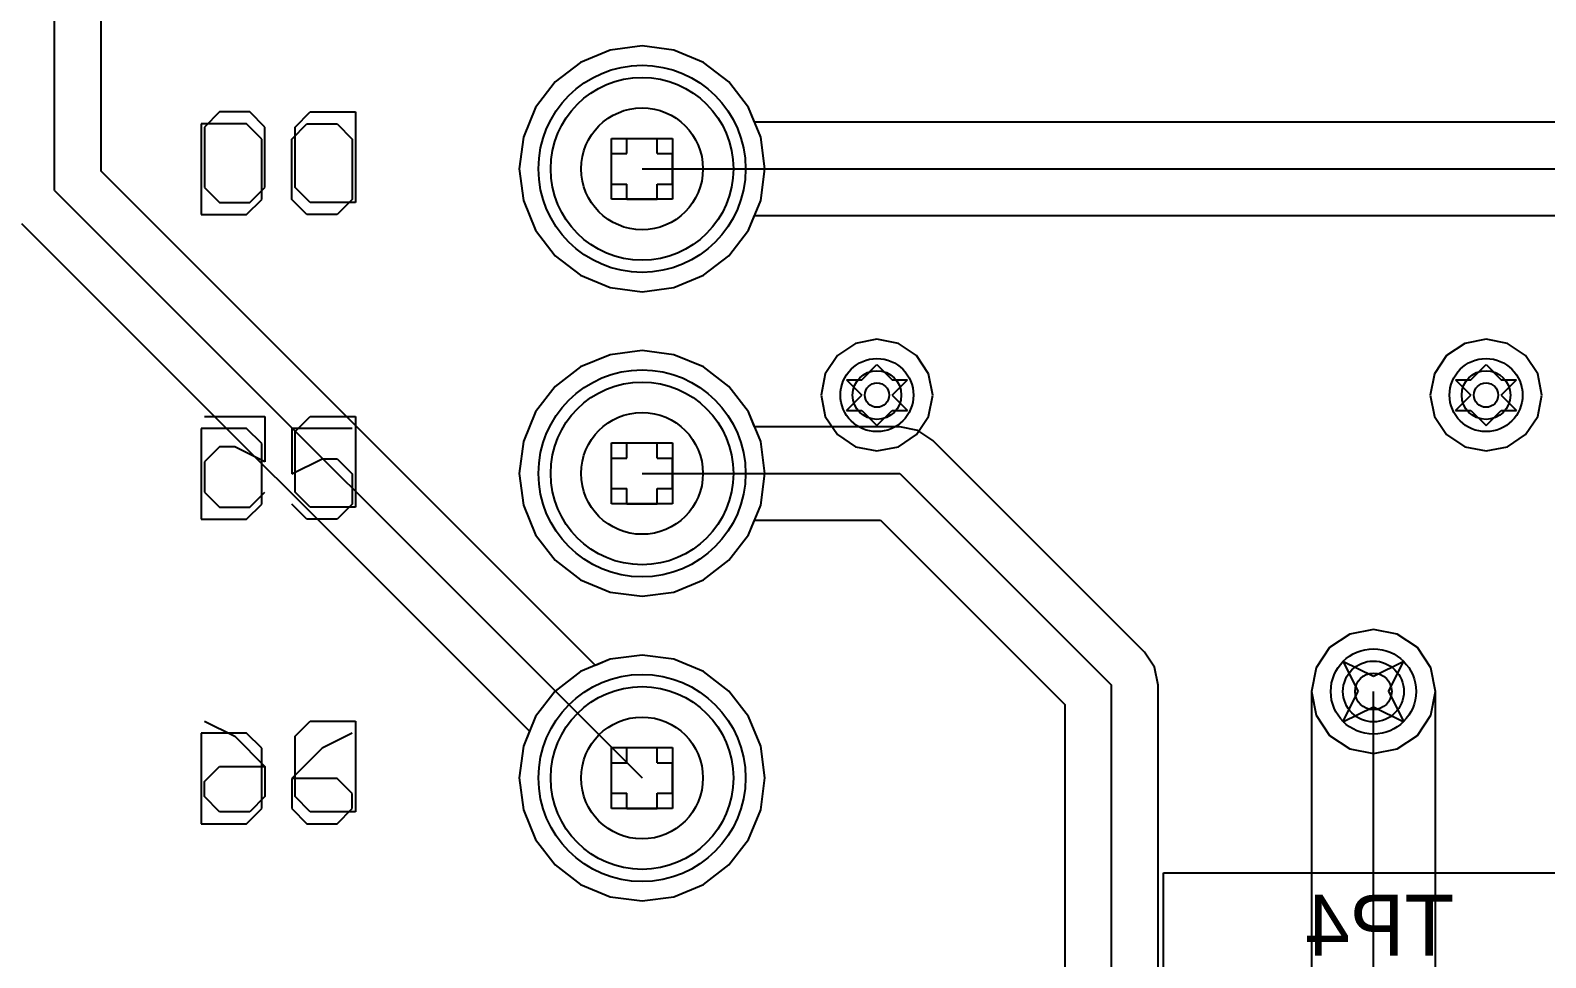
# Model space of a CAD drawing. Header units: millimetres. Extents: x 7.3 to 18.4, y 2.4 to 9.4.
# Drawn here: x 8.722 to 9.2196, y 4.0153 to 4.3198 of the extents above; entities that cross this region are included whole.
import ezdxf

# ---------------------------------------------------------------- set-up
doc = ezdxf.new("R2010")
doc.units = ezdxf.units.MM
doc.header["$MEASUREMENT"] = 0
for name, color, linetype in [('BottomLayer', 5, 'Continuous'), ('BottomOverlay', 54, 'Continuous'), ('BottomSolder', 6, 'Continuous'), ('DrillDrawing', 1, 'Continuous'), ('Mechanical1', 6, 'Continuous'), ('Mechanical8', 56, 'Continuous'), ('MidLayer1', 16, 'Continuous'), ('MidLayer2', 76, 'Continuous'), ('MultiLayer', 9, 'Continuous'), ('PadHoleLayer', 156, 'Continuous'), ('TopLayer', 1, 'Continuous'), ('TopOverlay', 2, 'Continuous'), ('TopSolder', 216, 'Continuous'), ('ViaHoleLayer', 16, 'Continuous')]:
    doc.layers.add(name, color=color, linetype=linetype)

msp = doc.modelspace()

# ---------------------------------------------------------------- linework, layer by layer
at = {"layer": 'BottomLayer'}
for p, q in [((8.72996, 4.2672), (8.72996, 4.58807)), ((8.74525, 4.27353), (8.74525, 4.57278)), ((8.92287, 4.31463), (8.91243, 4.31326)), ((8.93332, 4.31326), (8.92287, 4.31463)), ((8.9027, 4.30923), (8.89434, 4.30281)), ((8.91243, 4.31326), (8.9027, 4.30923)), ((8.94305, 4.30923), (8.93332, 4.31326)), ((8.9514, 4.30281), (8.94305, 4.30923)), ((8.89434, 4.30281), (8.88793, 4.29446)), ((8.95781, 4.29446), (8.9514, 4.30281)), ((8.88793, 4.29446), (8.8839, 4.28473)), ((8.95983, 4.28958), (8.95781, 4.29446)), ((9.28878, 4.28958), (8.95983, 4.28958)), ((8.8839, 4.28473), (8.88253, 4.27429)), ((8.88253, 4.27429), (8.8839, 4.26384)), ((8.92287, 4.27429), (9.29511, 4.27429)), ((8.90755, 4.11124), (8.74525, 4.27353)), ((8.72996, 4.2672), (8.92287, 4.07429)), ((8.8839, 4.26384), (8.88793, 4.25411)), ((8.71915, 4.25638), (8.88592, 4.08961)), ((8.95781, 4.25411), (8.95983, 4.25899)), ((8.95983, 4.25899), (9.29511, 4.25899)), ((8.88793, 4.25411), (8.89434, 4.24576)), ((8.9514, 4.24576), (8.95781, 4.25411)), ((8.89434, 4.24576), (8.9027, 4.23935)), ((8.94305, 4.23935), (8.9514, 4.24576)), ((8.9027, 4.23935), (8.91243, 4.23532)), ((8.91243, 4.23532), (8.92287, 4.23394)), ((8.92287, 4.23394), (8.93332, 4.23532)), ((8.93332, 4.23532), (8.94305, 4.23935)), ((8.92287, 4.21463), (8.91243, 4.21326)), ((8.93332, 4.21326), (8.92287, 4.21463)), ((8.91243, 4.21326), (8.9027, 4.20923)), ((8.94305, 4.20923), (8.93332, 4.21326)), ((8.9027, 4.20923), (8.89434, 4.20281)), ((8.9514, 4.20281), (8.94305, 4.20923)), ((8.89434, 4.20281), (8.88793, 4.19446)), ((8.95781, 4.19446), (8.9514, 4.20281)), ((8.88793, 4.19446), (8.8839, 4.18473)), ((8.96184, 4.18473), (8.95781, 4.19446)), ((8.8839, 4.18473), (8.88253, 4.17429)), ((8.96322, 4.17429), (8.96184, 4.18473)), ((8.88253, 4.17429), (8.8839, 4.16384)), ((8.96184, 4.16384), (8.96322, 4.17429)), ((8.8839, 4.16384), (8.88793, 4.15411)), ((8.95781, 4.15411), (8.96184, 4.16384)), ((8.88793, 4.15411), (8.89434, 4.14576)), ((8.9514, 4.14576), (8.95781, 4.15411)), ((8.89434, 4.14576), (8.9027, 4.13935)), ((8.94305, 4.13935), (8.9514, 4.14576)), ((8.9027, 4.13935), (8.91243, 4.13532)), ((8.91243, 4.13532), (8.92287, 4.13394)), ((8.92287, 4.13394), (8.93332, 4.13532)), ((8.93332, 4.13532), (8.94305, 4.13935)), ((9.15522, 4.12154), (9.1486, 4.11712)), ((9.16302, 4.12309), (9.15522, 4.12154)), ((9.17082, 4.12154), (9.16302, 4.12309)), ((9.17744, 4.11712), (9.17082, 4.12154)), ((9.1486, 4.11712), (9.14418, 4.1105)), ((9.18186, 4.1105), (9.17744, 4.11712)), ((8.91243, 4.11326), (8.90755, 4.11124)), ((8.92287, 4.11463), (8.91243, 4.11326)), ((8.93332, 4.11326), (8.92287, 4.11463)), ((8.94305, 4.10923), (8.93332, 4.11326)), ((9.14418, 4.1105), (9.14263, 4.1027)), ((9.18341, 4.1027), (9.18186, 4.1105)), ((8.9514, 4.10281), (8.94305, 4.10923)), ((8.95781, 4.09446), (8.9514, 4.10281)), ((9.14263, 4.1027), (9.14263, 4.01139)), ((9.16302, 3.97429), (9.16302, 4.1027)), ((9.18341, 4.01139), (9.18341, 4.1027)), ((8.96184, 4.08473), (8.95781, 4.09446)), ((8.88592, 4.08961), (8.8839, 4.08473)), ((8.8839, 4.08473), (8.88253, 4.07429)), ((8.96322, 4.07429), (8.96184, 4.08473)), ((8.88253, 4.07429), (8.8839, 4.06384)), ((8.96184, 4.06384), (8.96322, 4.07429)), ((8.8839, 4.06384), (8.88793, 4.05411)), ((8.95781, 4.05411), (8.96184, 4.06384)), ((8.88793, 4.05411), (8.89434, 4.04576)), ((8.9514, 4.04576), (8.95781, 4.05411)), ((8.89434, 4.04576), (8.9027, 4.03935)), ((8.94305, 4.03935), (8.9514, 4.04576)), ((8.9027, 4.03935), (8.91243, 4.03532)), ((8.93332, 4.03532), (8.94305, 4.03935)), ((8.91243, 4.03532), (8.92287, 4.03394)), ((8.92287, 4.03394), (8.93332, 4.03532))]:
    msp.add_line(p, q, dxfattribs=at)
for centre, radius in [((8.92287, 4.27429), 0.03), ((9, 4.2), 0.008), ((9.2, 4.2), 0.008), ((8.92287, 4.17429), 0.03), ((9.16302, 4.1027), 0.01), ((8.92287, 4.07429), 0.03)]:
    msp.add_circle(centre, radius, dxfattribs=at)
at = {"layer": 'BottomOverlay'}
for p, q in [((8.78416, 4.29296), (8.7792, 4.28801)), ((8.79407, 4.29296), (8.78416, 4.29296)), ((8.79903, 4.28801), (8.79407, 4.29296)), ((8.80894, 4.28801), (8.8139, 4.29296)), ((8.8139, 4.29296), (8.82877, 4.29296)), ((8.82877, 4.29296), (8.82877, 4.26322)), ((8.7792, 4.28801), (8.7792, 4.26818)), ((8.79903, 4.26818), (8.79903, 4.28801)), ((8.80894, 4.26818), (8.80894, 4.28801)), ((8.7792, 4.26818), (8.78416, 4.26322)), ((8.79407, 4.26322), (8.79903, 4.26818)), ((8.8139, 4.26322), (8.80894, 4.26818)), ((8.78416, 4.26322), (8.79407, 4.26322)), ((8.82877, 4.26322), (8.8139, 4.26322)), ((8.7792, 4.19296), (8.79903, 4.19296)), ((8.79903, 4.19296), (8.79903, 4.17809)), ((8.80894, 4.18801), (8.8139, 4.19296)), ((8.8139, 4.19296), (8.82877, 4.19296)), ((8.82877, 4.19296), (8.82877, 4.16322)), ((8.80894, 4.16818), (8.80894, 4.18801)), ((8.78416, 4.18305), (8.7792, 4.17809)), ((8.78911, 4.18305), (8.78416, 4.18305)), ((8.79903, 4.17809), (8.78911, 4.18305)), ((8.7792, 4.17809), (8.7792, 4.16818)), ((8.7792, 4.16818), (8.78416, 4.16322)), ((8.79407, 4.16322), (8.79903, 4.16818)), ((8.8139, 4.16322), (8.80894, 4.16818)), ((8.78416, 4.16322), (8.79407, 4.16322)), ((8.82877, 4.16322), (8.8139, 4.16322)), ((8.7792, 4.09296), (8.78911, 4.08801)), ((8.80894, 4.08801), (8.8139, 4.09296)), ((8.8139, 4.09296), (8.82877, 4.09296)), ((8.82877, 4.09296), (8.82877, 4.06322)), ((8.78911, 4.08801), (8.79903, 4.07809)), ((8.80894, 4.06818), (8.80894, 4.08801)), ((8.7792, 4.07314), (8.78416, 4.07809)), ((8.78416, 4.07809), (8.79903, 4.07809)), ((8.79903, 4.07809), (8.79903, 4.06818)), ((8.7792, 4.06818), (8.7792, 4.07314)), ((8.78416, 4.06322), (8.7792, 4.06818)), ((8.79903, 4.06818), (8.79407, 4.06322)), ((8.8139, 4.06322), (8.80894, 4.06818)), ((8.79407, 4.06322), (8.78416, 4.06322)), ((8.82877, 4.06322), (8.8139, 4.06322)), ((9.09412, 3.90539), (9.09412, 4.04318)), ((9.09412, 4.04318), (9.23192, 4.04318))]:
    msp.add_line(p, q, dxfattribs=at)
at = {"layer": 'BottomSolder'}
for centre, radius in [((8.92287, 4.27429), 0.034), ((9, 4.2), 0.012), ((9.2, 4.2), 0.012), ((8.92287, 4.17429), 0.034), ((9.16302, 4.1027), 0.014), ((8.92287, 4.07429), 0.034)]:
    msp.add_circle(centre, radius, dxfattribs=at)
at = {"layer": 'DrillDrawing'}
for p, q in [((8.91787, 4.27929), (8.91787, 4.28429)), ((8.91787, 4.28429), (8.92787, 4.28429)), ((8.92787, 4.27929), (8.92787, 4.28429)), ((8.91287, 4.26929), (8.91287, 4.27929)), ((8.91287, 4.27929), (8.91787, 4.27929)), ((8.92787, 4.27929), (8.93287, 4.27929)), ((8.93287, 4.26929), (8.93287, 4.27929)), ((8.91287, 4.26929), (8.91787, 4.26929)), ((8.91787, 4.26429), (8.91787, 4.26929)), ((8.92787, 4.26929), (8.93287, 4.26929)), ((8.92787, 4.26429), (8.92787, 4.26929)), ((8.91787, 4.26429), (8.92787, 4.26429)), ((8.995, 4.205), (9, 4.21)), ((9, 4.21), (9.005, 4.205)), ((9.195, 4.205), (9.2, 4.21)), ((9.2, 4.21), (9.205, 4.205)), ((8.99, 4.205), (8.995, 4.2)), ((8.99, 4.205), (8.995, 4.205)), ((9.005, 4.205), (9.01, 4.205)), ((9.005, 4.2), (9.01, 4.205)), ((9.19, 4.205), (9.195, 4.2)), ((9.19, 4.205), (9.195, 4.205)), ((9.205, 4.205), (9.21, 4.205)), ((9.205, 4.2), (9.21, 4.205)), ((8.99, 4.195), (8.995, 4.2)), ((9.005, 4.2), (9.01, 4.195)), ((9.19, 4.195), (9.195, 4.2)), ((9.205, 4.2), (9.21, 4.195)), ((8.99, 4.195), (8.995, 4.195)), ((8.995, 4.195), (9, 4.19)), ((9, 4.19), (9.005, 4.195)), ((9.005, 4.195), (9.01, 4.195)), ((9.19, 4.195), (9.195, 4.195)), ((9.195, 4.195), (9.2, 4.19)), ((9.2, 4.19), (9.205, 4.195)), ((9.205, 4.195), (9.21, 4.195)), ((8.91787, 4.17929), (8.91787, 4.18429)), ((8.91787, 4.18429), (8.92787, 4.18429)), ((8.92787, 4.17929), (8.92787, 4.18429)), ((8.91287, 4.16929), (8.91287, 4.17929)), ((8.91287, 4.17929), (8.91787, 4.17929)), ((8.92787, 4.17929), (8.93287, 4.17929)), ((8.93287, 4.16929), (8.93287, 4.17929)), ((8.91287, 4.16929), (8.91787, 4.16929)), ((8.91787, 4.16429), (8.91787, 4.16929)), ((8.92787, 4.16929), (8.93287, 4.16929)), ((8.92787, 4.16429), (8.92787, 4.16929)), ((8.91787, 4.16429), (8.92787, 4.16429)), ((9.15302, 4.1127), (9.16302, 4.1077)), ((9.15302, 4.1127), (9.15802, 4.1027)), ((9.16302, 4.1077), (9.17302, 4.1127)), ((9.16802, 4.1027), (9.17302, 4.1127)), ((9.15302, 4.0927), (9.15802, 4.1027)), ((9.16802, 4.1027), (9.17302, 4.0927)), ((9.15302, 4.0927), (9.16302, 4.0977)), ((9.16302, 4.0977), (9.17302, 4.0927)), ((8.91787, 4.07929), (8.91787, 4.08429)), ((8.91787, 4.08429), (8.92787, 4.08429)), ((8.92787, 4.07929), (8.92787, 4.08429)), ((8.91287, 4.06929), (8.91287, 4.07929)), ((8.91287, 4.07929), (8.91787, 4.07929)), ((8.92787, 4.07929), (8.93287, 4.07929)), ((8.93287, 4.06929), (8.93287, 4.07929)), ((8.91287, 4.06929), (8.91787, 4.06929)), ((8.91787, 4.06429), (8.91787, 4.06929)), ((8.92787, 4.06929), (8.93287, 4.06929)), ((8.92787, 4.06429), (8.92787, 4.06929)), ((8.91787, 4.06429), (8.92787, 4.06429))]:
    msp.add_line(p, q, dxfattribs=at)
at = {"layer": 'Mechanical1'}
msp.add_circle((9.37681, 4.09921), 1.5748, dxfattribs=at)
at = {"layer": 'Mechanical8'}
for p, q in [((8.91287, 4.26429), (8.91287, 4.28429)), ((8.91287, 4.28429), (8.93287, 4.28429)), ((8.93287, 4.28429), (8.93287, 4.26429)), ((8.93287, 4.26429), (8.91287, 4.26429)), ((8.91287, 4.16429), (8.91287, 4.18429)), ((8.91287, 4.18429), (8.93287, 4.18429)), ((8.93287, 4.18429), (8.93287, 4.16429)), ((8.93287, 4.16429), (8.91287, 4.16429)), ((8.91287, 4.06429), (8.91287, 4.08429)), ((8.91287, 4.08429), (8.93287, 4.08429)), ((8.93287, 4.08429), (8.93287, 4.06429)), ((8.93287, 4.06429), (8.91287, 4.06429))]:
    msp.add_line(p, q, dxfattribs=at)
at = {"layer": 'MidLayer1'}
for p, q in [((8.92287, 4.31463), (8.91243, 4.31326)), ((8.93332, 4.31326), (8.92287, 4.31463)), ((8.9027, 4.30923), (8.89434, 4.30281)), ((8.91243, 4.31326), (8.9027, 4.30923)), ((8.94305, 4.30923), (8.93332, 4.31326)), ((8.9514, 4.30281), (8.94305, 4.30923)), ((8.89434, 4.30281), (8.88793, 4.29446)), ((8.95781, 4.29446), (8.9514, 4.30281)), ((8.88793, 4.29446), (8.8839, 4.28473)), ((8.96184, 4.28473), (8.95781, 4.29446)), ((8.8839, 4.28473), (8.88253, 4.27429)), ((8.96322, 4.27429), (8.96184, 4.28473)), ((8.88253, 4.27429), (8.8839, 4.26384)), ((8.96184, 4.26384), (8.96322, 4.27429)), ((8.8839, 4.26384), (8.88793, 4.25411)), ((8.95781, 4.25411), (8.96184, 4.26384)), ((8.88793, 4.25411), (8.89434, 4.24576)), ((8.9514, 4.24576), (8.95781, 4.25411)), ((8.89434, 4.24576), (8.9027, 4.23935)), ((8.94305, 4.23935), (8.9514, 4.24576)), ((8.9027, 4.23935), (8.91243, 4.23532)), ((8.91243, 4.23532), (8.92287, 4.23394)), ((8.92287, 4.23394), (8.93332, 4.23532)), ((8.93332, 4.23532), (8.94305, 4.23935)), ((8.92287, 4.21463), (8.91243, 4.21326)), ((8.93332, 4.21326), (8.92287, 4.21463)), ((8.91243, 4.21326), (8.9027, 4.20923)), ((8.94305, 4.20923), (8.93332, 4.21326)), ((8.9027, 4.20923), (8.89434, 4.20281)), ((8.9514, 4.20281), (8.94305, 4.20923)), ((8.89434, 4.20281), (8.88793, 4.19446)), ((8.95781, 4.19446), (8.9514, 4.20281)), ((8.88793, 4.19446), (8.8839, 4.18473)), ((8.96184, 4.18473), (8.95781, 4.19446)), ((8.8839, 4.18473), (8.88253, 4.17429)), ((8.96322, 4.17429), (8.96184, 4.18473)), ((8.88253, 4.17429), (8.8839, 4.16384)), ((8.96184, 4.16384), (8.96322, 4.17429)), ((8.8839, 4.16384), (8.88793, 4.15411)), ((8.95781, 4.15411), (8.96184, 4.16384)), ((8.88793, 4.15411), (8.89434, 4.14576)), ((8.9514, 4.14576), (8.95781, 4.15411)), ((8.89434, 4.14576), (8.9027, 4.13935)), ((8.94305, 4.13935), (8.9514, 4.14576)), ((8.9027, 4.13935), (8.91243, 4.13532)), ((8.91243, 4.13532), (8.92287, 4.13394)), ((8.92287, 4.13394), (8.93332, 4.13532)), ((8.93332, 4.13532), (8.94305, 4.13935)), ((9.15522, 4.12154), (9.1486, 4.11712)), ((9.16302, 4.12309), (9.15522, 4.12154)), ((9.17082, 4.12154), (9.16302, 4.12309)), ((9.17744, 4.11712), (9.17082, 4.12154)), ((9.1486, 4.11712), (9.14418, 4.1105)), ((9.18186, 4.1105), (9.17744, 4.11712)), ((8.91243, 4.11326), (8.9027, 4.10923)), ((8.92287, 4.11463), (8.91243, 4.11326)), ((8.93332, 4.11326), (8.92287, 4.11463)), ((8.94305, 4.10923), (8.93332, 4.11326)), ((9.14418, 4.1105), (9.14263, 4.1027)), ((9.18341, 4.1027), (9.18186, 4.1105)), ((8.9027, 4.10923), (8.89434, 4.10281)), ((8.9514, 4.10281), (8.94305, 4.10923)), ((8.89434, 4.10281), (8.88793, 4.09446)), ((8.95781, 4.09446), (8.9514, 4.10281)), ((9.14263, 4.1027), (9.14418, 4.09489)), ((9.18186, 4.09489), (9.18341, 4.1027)), ((8.88793, 4.09446), (8.8839, 4.08473)), ((8.96184, 4.08473), (8.95781, 4.09446)), ((9.14418, 4.09489), (9.1486, 4.08828)), ((9.17744, 4.08828), (9.18186, 4.09489)), ((9.1486, 4.08828), (9.15522, 4.08386)), ((9.17082, 4.08386), (9.17744, 4.08828)), ((8.8839, 4.08473), (8.88253, 4.07429)), ((8.96322, 4.07429), (8.96184, 4.08473)), ((9.15522, 4.08386), (9.16302, 4.08231)), ((9.16302, 4.08231), (9.17082, 4.08386)), ((8.88253, 4.07429), (8.8839, 4.06384)), ((8.96184, 4.06384), (8.96322, 4.07429)), ((8.8839, 4.06384), (8.88793, 4.05411)), ((8.95781, 4.05411), (8.96184, 4.06384)), ((8.88793, 4.05411), (8.89434, 4.04576)), ((8.9514, 4.04576), (8.95781, 4.05411)), ((8.89434, 4.04576), (8.9027, 4.03935)), ((8.94305, 4.03935), (8.9514, 4.04576)), ((8.9027, 4.03935), (8.91243, 4.03532)), ((8.93332, 4.03532), (8.94305, 4.03935)), ((8.91243, 4.03532), (8.92287, 4.03394)), ((8.92287, 4.03394), (8.93332, 4.03532))]:
    msp.add_line(p, q, dxfattribs=at)
for centre, radius in [((8.92287, 4.27429), 0.03), ((9, 4.2), 0.008), ((9.2, 4.2), 0.008), ((8.92287, 4.17429), 0.03), ((9.16302, 4.1027), 0.01), ((8.92287, 4.07429), 0.03)]:
    msp.add_circle(centre, radius, dxfattribs=at)
at = {"layer": 'MidLayer2'}
for p, q in [((8.92287, 4.31463), (8.91243, 4.31326)), ((8.93332, 4.31326), (8.92287, 4.31463)), ((8.9027, 4.30923), (8.89434, 4.30281)), ((8.91243, 4.31326), (8.9027, 4.30923)), ((8.94305, 4.30923), (8.93332, 4.31326)), ((8.9514, 4.30281), (8.94305, 4.30923)), ((8.89434, 4.30281), (8.88793, 4.29446)), ((8.95781, 4.29446), (8.9514, 4.30281)), ((8.88793, 4.29446), (8.8839, 4.28473)), ((8.96184, 4.28473), (8.95781, 4.29446)), ((8.8839, 4.28473), (8.88253, 4.27429)), ((8.96322, 4.27429), (8.96184, 4.28473)), ((8.88253, 4.27429), (8.8839, 4.26384)), ((8.96184, 4.26384), (8.96322, 4.27429)), ((8.8839, 4.26384), (8.88793, 4.25411)), ((8.95781, 4.25411), (8.96184, 4.26384)), ((8.88793, 4.25411), (8.89434, 4.24576)), ((8.9514, 4.24576), (8.95781, 4.25411)), ((8.89434, 4.24576), (8.9027, 4.23935)), ((8.94305, 4.23935), (8.9514, 4.24576)), ((8.9027, 4.23935), (8.91243, 4.23532)), ((8.91243, 4.23532), (8.92287, 4.23394)), ((8.92287, 4.23394), (8.93332, 4.23532)), ((8.93332, 4.23532), (8.94305, 4.23935)), ((8.92287, 4.21463), (8.91243, 4.21326)), ((8.93332, 4.21326), (8.92287, 4.21463)), ((8.99298, 4.21696), (8.98702, 4.21298)), ((9, 4.21835), (8.99298, 4.21696)), ((9.00702, 4.21696), (9, 4.21835)), ((9.01298, 4.21298), (9.00702, 4.21696)), ((9.19298, 4.21696), (9.18702, 4.21298)), ((9.2, 4.21835), (9.19298, 4.21696)), ((9.20702, 4.21696), (9.2, 4.21835)), ((9.21298, 4.21298), (9.20702, 4.21696)), ((8.91243, 4.21326), (8.9027, 4.20923)), ((8.94305, 4.20923), (8.93332, 4.21326)), ((8.98702, 4.21298), (8.98304, 4.20702)), ((9.01696, 4.20702), (9.01298, 4.21298)), ((9.18702, 4.21298), (9.18304, 4.20702)), ((9.21696, 4.20702), (9.21298, 4.21298)), ((8.9027, 4.20923), (8.89434, 4.20281)), ((8.9514, 4.20281), (8.94305, 4.20923)), ((8.98304, 4.20702), (8.98165, 4.2)), ((9.01835, 4.2), (9.01696, 4.20702)), ((9.18304, 4.20702), (9.18165, 4.2)), ((9.21835, 4.2), (9.21696, 4.20702)), ((8.89434, 4.20281), (8.88793, 4.19446)), ((8.95781, 4.19446), (8.9514, 4.20281)), ((8.98165, 4.2), (8.98304, 4.19298)), ((9.01696, 4.19298), (9.01835, 4.2)), ((9.18165, 4.2), (9.18304, 4.19298)), ((9.21696, 4.19298), (9.21835, 4.2)), ((8.88793, 4.19446), (8.8839, 4.18473)), ((8.96184, 4.18473), (8.95781, 4.19446)), ((8.98304, 4.19298), (8.98702, 4.18702)), ((9.01298, 4.18702), (9.01696, 4.19298)), ((9.18304, 4.19298), (9.18702, 4.18702)), ((9.21298, 4.18702), (9.21696, 4.19298)), ((8.8839, 4.18473), (8.88253, 4.17429)), ((8.96322, 4.17429), (8.96184, 4.18473)), ((8.98702, 4.18702), (8.99298, 4.18304)), ((9.00702, 4.18304), (9.01298, 4.18702)), ((9.18702, 4.18702), (9.19298, 4.18304)), ((9.20702, 4.18304), (9.21298, 4.18702)), ((8.99298, 4.18304), (9, 4.18165)), ((9, 4.18165), (9.00702, 4.18304)), ((9.19298, 4.18304), (9.2, 4.18165)), ((9.2, 4.18165), (9.20702, 4.18304)), ((8.88253, 4.17429), (8.8839, 4.16384)), ((8.96184, 4.16384), (8.96322, 4.17429)), ((8.8839, 4.16384), (8.88793, 4.15411)), ((8.95781, 4.15411), (8.96184, 4.16384)), ((8.88793, 4.15411), (8.89434, 4.14576)), ((8.9514, 4.14576), (8.95781, 4.15411)), ((8.89434, 4.14576), (8.9027, 4.13935)), ((8.94305, 4.13935), (8.9514, 4.14576)), ((8.9027, 4.13935), (8.91243, 4.13532)), ((8.91243, 4.13532), (8.92287, 4.13394)), ((8.92287, 4.13394), (8.93332, 4.13532)), ((8.93332, 4.13532), (8.94305, 4.13935)), ((8.91243, 4.11326), (8.9027, 4.10923)), ((8.92287, 4.11463), (8.91243, 4.11326)), ((8.93332, 4.11326), (8.92287, 4.11463)), ((8.94305, 4.10923), (8.93332, 4.11326)), ((8.9027, 4.10923), (8.89434, 4.10281)), ((8.9514, 4.10281), (8.94305, 4.10923)), ((8.89434, 4.10281), (8.88793, 4.09446)), ((8.95781, 4.09446), (8.9514, 4.10281)), ((8.88793, 4.09446), (8.8839, 4.08473)), ((8.96184, 4.08473), (8.95781, 4.09446)), ((8.8839, 4.08473), (8.88253, 4.07429)), ((8.96322, 4.07429), (8.96184, 4.08473)), ((8.88253, 4.07429), (8.8839, 4.06384)), ((8.96184, 4.06384), (8.96322, 4.07429)), ((8.8839, 4.06384), (8.88793, 4.05411)), ((8.95781, 4.05411), (8.96184, 4.06384)), ((8.88793, 4.05411), (8.89434, 4.04576)), ((8.9514, 4.04576), (8.95781, 4.05411)), ((8.89434, 4.04576), (8.9027, 4.03935)), ((8.94305, 4.03935), (8.9514, 4.04576)), ((8.9027, 4.03935), (8.91243, 4.03532)), ((8.93332, 4.03532), (8.94305, 4.03935)), ((8.91243, 4.03532), (8.92287, 4.03394)), ((8.92287, 4.03394), (8.93332, 4.03532))]:
    msp.add_line(p, q, dxfattribs=at)
for centre, radius in [((8.92287, 4.27429), 0.03), ((9, 4.2), 0.008), ((9.2, 4.2), 0.008), ((8.92287, 4.17429), 0.03), ((9.16302, 4.1027), 0.01), ((8.92287, 4.07429), 0.03)]:
    msp.add_circle(centre, radius, dxfattribs=at)
at = {"layer": 'MultiLayer'}
for centre, radius in [((9, 4.2), 0.008), ((9.2, 4.2), 0.008), ((9.16302, 4.1027), 0.01)]:
    msp.add_circle(centre, radius, dxfattribs=at)
at = {"layer": 'PadHoleLayer'}
for centre in [(8.92287, 4.27429), (8.92287, 4.17429), (8.92287, 4.07429)]:
    msp.add_circle(centre, 0.02, dxfattribs=at)
at = {"layer": 'TopLayer'}
for p, q in [((8.92287, 4.31463), (8.91243, 4.31326)), ((8.93332, 4.31326), (8.92287, 4.31463)), ((8.9027, 4.30923), (8.89434, 4.30281)), ((8.91243, 4.31326), (8.9027, 4.30923)), ((8.94305, 4.30923), (8.93332, 4.31326)), ((8.9514, 4.30281), (8.94305, 4.30923)), ((8.89434, 4.30281), (8.88793, 4.29446)), ((8.95781, 4.29446), (8.9514, 4.30281)), ((8.88793, 4.29446), (8.8839, 4.28473)), ((8.96184, 4.28473), (8.95781, 4.29446)), ((8.8839, 4.28473), (8.88253, 4.27429)), ((8.96322, 4.27429), (8.96184, 4.28473)), ((8.88253, 4.27429), (8.8839, 4.26384)), ((8.96184, 4.26384), (8.96322, 4.27429)), ((8.8839, 4.26384), (8.88793, 4.25411)), ((8.95781, 4.25411), (8.96184, 4.26384)), ((8.88793, 4.25411), (8.89434, 4.24576)), ((8.9514, 4.24576), (8.95781, 4.25411)), ((8.89434, 4.24576), (8.9027, 4.23935)), ((8.94305, 4.23935), (8.9514, 4.24576)), ((8.9027, 4.23935), (8.91243, 4.23532)), ((8.91243, 4.23532), (8.92287, 4.23394)), ((8.92287, 4.23394), (8.93332, 4.23532)), ((8.93332, 4.23532), (8.94305, 4.23935)), ((8.92287, 4.21463), (8.91243, 4.21326)), ((8.93332, 4.21326), (8.92287, 4.21463)), ((8.91243, 4.21326), (8.9027, 4.20923)), ((8.94305, 4.20923), (8.93332, 4.21326)), ((8.9027, 4.20923), (8.89434, 4.20281)), ((8.9514, 4.20281), (8.94305, 4.20923)), ((8.89434, 4.20281), (8.88793, 4.19446)), ((8.95781, 4.19446), (8.9514, 4.20281)), ((8.88793, 4.19446), (8.8839, 4.18473)), ((8.95983, 4.18958), (8.95781, 4.19446)), ((8.8839, 4.18473), (8.88253, 4.17429)), ((9.00752, 4.18958), (8.95983, 4.18958)), ((9.01337, 4.18842), (9.00752, 4.18958)), ((9.01833, 4.1851), (9.01337, 4.18842)), ((9.08781, 4.11562), (9.01833, 4.1851)), ((8.88253, 4.17429), (8.8839, 4.16384)), ((8.92287, 4.17429), (9.00752, 4.17429)), ((9.00752, 4.17429), (9.077, 4.1048)), ((8.8839, 4.16384), (8.88793, 4.15411)), ((8.95781, 4.15411), (8.95983, 4.15899)), ((8.95983, 4.15899), (9.00118, 4.15899)), ((9.00118, 4.15899), (9.06171, 4.09847)), ((8.88793, 4.15411), (8.89434, 4.14576)), ((8.9514, 4.14576), (8.95781, 4.15411)), ((8.89434, 4.14576), (8.9027, 4.13935)), ((8.94305, 4.13935), (8.9514, 4.14576)), ((8.9027, 4.13935), (8.91243, 4.13532)), ((8.91243, 4.13532), (8.92287, 4.13394)), ((8.92287, 4.13394), (8.93332, 4.13532)), ((8.93332, 4.13532), (8.94305, 4.13935)), ((9.15522, 4.12154), (9.1486, 4.11712)), ((9.16302, 4.12309), (9.15522, 4.12154)), ((9.17082, 4.12154), (9.16302, 4.12309)), ((9.17744, 4.11712), (9.17082, 4.12154)), ((9.09113, 4.11066), (9.08781, 4.11562)), ((9.1486, 4.11712), (9.14418, 4.1105)), ((9.18186, 4.1105), (9.17744, 4.11712)), ((8.91243, 4.11326), (8.9027, 4.10923)), ((8.92287, 4.11463), (8.91243, 4.11326)), ((8.93332, 4.11326), (8.92287, 4.11463)), ((8.94305, 4.10923), (8.93332, 4.11326)), ((9.09229, 4.1048), (9.09113, 4.11066)), ((9.14418, 4.1105), (9.14263, 4.1027)), ((9.18341, 4.1027), (9.18186, 4.1105)), ((8.9027, 4.10923), (8.89434, 4.10281)), ((8.9514, 4.10281), (8.94305, 4.10923)), ((8.89434, 4.10281), (8.88793, 4.09446)), ((8.95781, 4.09446), (8.9514, 4.10281)), ((9.077, 3.73235), (9.077, 4.1048)), ((9.09229, 3.73235), (9.09229, 4.1048)), ((9.14263, 4.1027), (9.14418, 4.09489)), ((9.18186, 4.09489), (9.18341, 4.1027)), ((9.06171, 4.09847), (9.06171, 3.73869)), ((8.88793, 4.09446), (8.8839, 4.08473)), ((8.96184, 4.08473), (8.95781, 4.09446)), ((9.14418, 4.09489), (9.1486, 4.08828)), ((9.17744, 4.08828), (9.18186, 4.09489)), ((9.1486, 4.08828), (9.15522, 4.08386)), ((9.17082, 4.08386), (9.17744, 4.08828)), ((8.8839, 4.08473), (8.88253, 4.07429)), ((8.96322, 4.07429), (8.96184, 4.08473)), ((9.15522, 4.08386), (9.16302, 4.08231)), ((9.16302, 4.08231), (9.17082, 4.08386)), ((8.88253, 4.07429), (8.8839, 4.06384)), ((8.96184, 4.06384), (8.96322, 4.07429)), ((8.8839, 4.06384), (8.88793, 4.05411)), ((8.95781, 4.05411), (8.96184, 4.06384)), ((8.88793, 4.05411), (8.89434, 4.04576)), ((8.9514, 4.04576), (8.95781, 4.05411)), ((8.89434, 4.04576), (8.9027, 4.03935)), ((8.94305, 4.03935), (8.9514, 4.04576)), ((8.9027, 4.03935), (8.91243, 4.03532)), ((8.93332, 4.03532), (8.94305, 4.03935)), ((8.91243, 4.03532), (8.92287, 4.03394)), ((8.92287, 4.03394), (8.93332, 4.03532))]:
    msp.add_line(p, q, dxfattribs=at)
for centre, radius in [((8.92287, 4.27429), 0.03), ((9, 4.2), 0.008), ((9.2, 4.2), 0.008), ((8.92287, 4.17429), 0.03), ((9.16302, 4.1027), 0.01), ((8.92287, 4.07429), 0.03)]:
    msp.add_circle(centre, radius, dxfattribs=at)
at = {"layer": 'TopOverlay'}
for p, q in [((8.77815, 4.28903), (8.77815, 4.25929)), ((8.79302, 4.28903), (8.77815, 4.28903)), ((8.79798, 4.28407), (8.79302, 4.28903)), ((8.80789, 4.28407), (8.81285, 4.28903)), ((8.81285, 4.28903), (8.82276, 4.28903)), ((8.82276, 4.28903), (8.82772, 4.28407)), ((8.79798, 4.26424), (8.79798, 4.28407)), ((8.80789, 4.26424), (8.80789, 4.28407)), ((8.82772, 4.28407), (8.82772, 4.26424)), ((8.79302, 4.25929), (8.79798, 4.26424)), ((8.81285, 4.25929), (8.80789, 4.26424)), ((8.82772, 4.26424), (8.82276, 4.25929)), ((8.77815, 4.25929), (8.79302, 4.25929)), ((8.82276, 4.25929), (8.81285, 4.25929)), ((8.77815, 4.18903), (8.77815, 4.15929)), ((8.79302, 4.18903), (8.77815, 4.18903)), ((8.79798, 4.18407), (8.79302, 4.18903)), ((8.82772, 4.18903), (8.80789, 4.18903)), ((8.80789, 4.18903), (8.80789, 4.17416)), ((8.79798, 4.16424), (8.79798, 4.18407)), ((8.80789, 4.17416), (8.8178, 4.17911)), ((8.8178, 4.17911), (8.82276, 4.17911)), ((8.82276, 4.17911), (8.82772, 4.17416)), ((8.82772, 4.17416), (8.82772, 4.16424)), ((8.79302, 4.15929), (8.79798, 4.16424)), ((8.81285, 4.15929), (8.80789, 4.16424)), ((8.82772, 4.16424), (8.82276, 4.15929)), ((8.77815, 4.15929), (8.79302, 4.15929)), ((8.82276, 4.15929), (8.81285, 4.15929)), ((8.77815, 4.08903), (8.77815, 4.05929)), ((8.79302, 4.08903), (8.77815, 4.08903)), ((8.79798, 4.08407), (8.79302, 4.08903)), ((8.82772, 4.08903), (8.8178, 4.08407)), ((8.79798, 4.06424), (8.79798, 4.08407)), ((8.8178, 4.08407), (8.80789, 4.07416)), ((8.80789, 4.07416), (8.80789, 4.06424)), ((8.82276, 4.07416), (8.80789, 4.07416)), ((8.82772, 4.0692), (8.82276, 4.07416)), ((8.82772, 4.06424), (8.82772, 4.0692)), ((8.79302, 4.05929), (8.79798, 4.06424)), ((8.80789, 4.06424), (8.81285, 4.05929)), ((8.82276, 4.05929), (8.82772, 4.06424)), ((8.77815, 4.05929), (8.79302, 4.05929)), ((8.81285, 4.05929), (8.82276, 4.05929))]:
    msp.add_line(p, q, dxfattribs=at)
at = {"layer": 'TopSolder'}
for centre, radius in [((8.92287, 4.27429), 0.034), ((9, 4.2), 0.012), ((9.2, 4.2), 0.012), ((8.92287, 4.17429), 0.034), ((9.16302, 4.1027), 0.014), ((8.92287, 4.07429), 0.034)]:
    msp.add_circle(centre, radius, dxfattribs=at)
at = {"layer": 'ViaHoleLayer'}
for centre, radius in [((9, 4.2), 0.004), ((9.2, 4.2), 0.004), ((9.16302, 4.1027), 0.006)]:
    msp.add_circle(centre, radius, dxfattribs=at)

# ---------------------------------------------------------------- texts
at = {"layer": 'BottomOverlay', "text_generation_flag": 2}
msp.add_text('TP4', height=0.02, dxfattribs=at).set_placement((9.1895, 4.01595))

doc.saveas('drawing.dxf')
